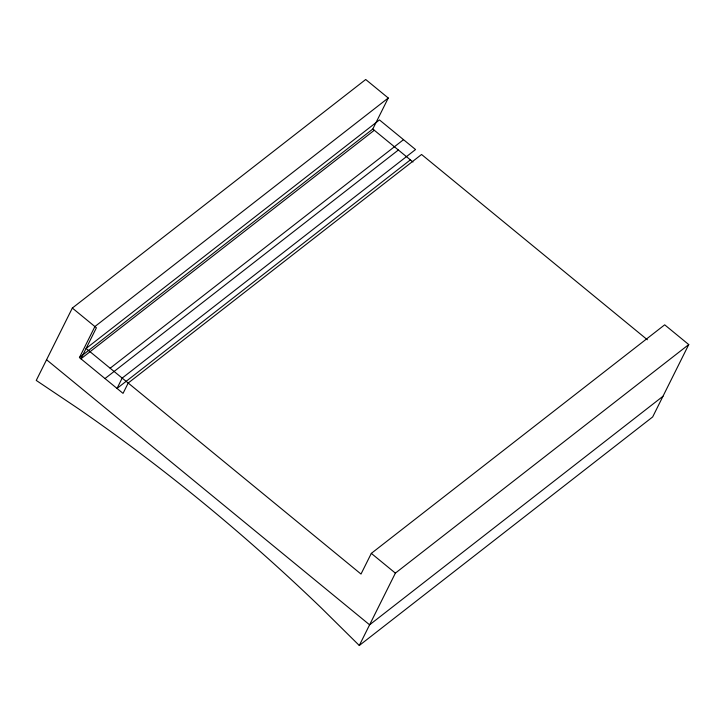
<?xml version="1.0" encoding="UTF-8"?>
<svg xmlns="http://www.w3.org/2000/svg" width="725" height="725" viewBox="0 0 725 725"><rect width="100%" height="100%" fill="white"/><g stroke="black" fill="none" stroke-linecap="round" stroke-linejoin="round"><path stroke-width="1.09" d="M647.371 339.762L421.569 154.479L128.198 383.027L123.042 393.367L79.433 357.579L372.795 129.032L388.265 98.011L365.708 79.505L72.337 308.053L36.25 380.426L78.889 409.036A1447.725 993.721 52.1 0 1 321.184 607.822L359.292 645.495L652.663 416.947L688.75 344.574L664.689 324.827L371.318 553.374L361.005 574.055L86.085 348.471L379.456 119.924L415.552 149.54L122.181 378.087L117.024 388.428L410.395 159.881M79.433 357.579L94.893 326.558L388.265 98.011M359.292 645.495L395.379 573.122L688.75 344.574M374.299 130.264L80.937 358.812L96.398 327.791L72.337 308.053M110.155 368.218L403.517 139.671M104.998 378.559L398.369 150.012M662.976 396.276L369.605 624.823L46.563 359.745M372.795 129.032L412.978 162.001M371.318 553.374L395.379 573.122"/></g></svg>
